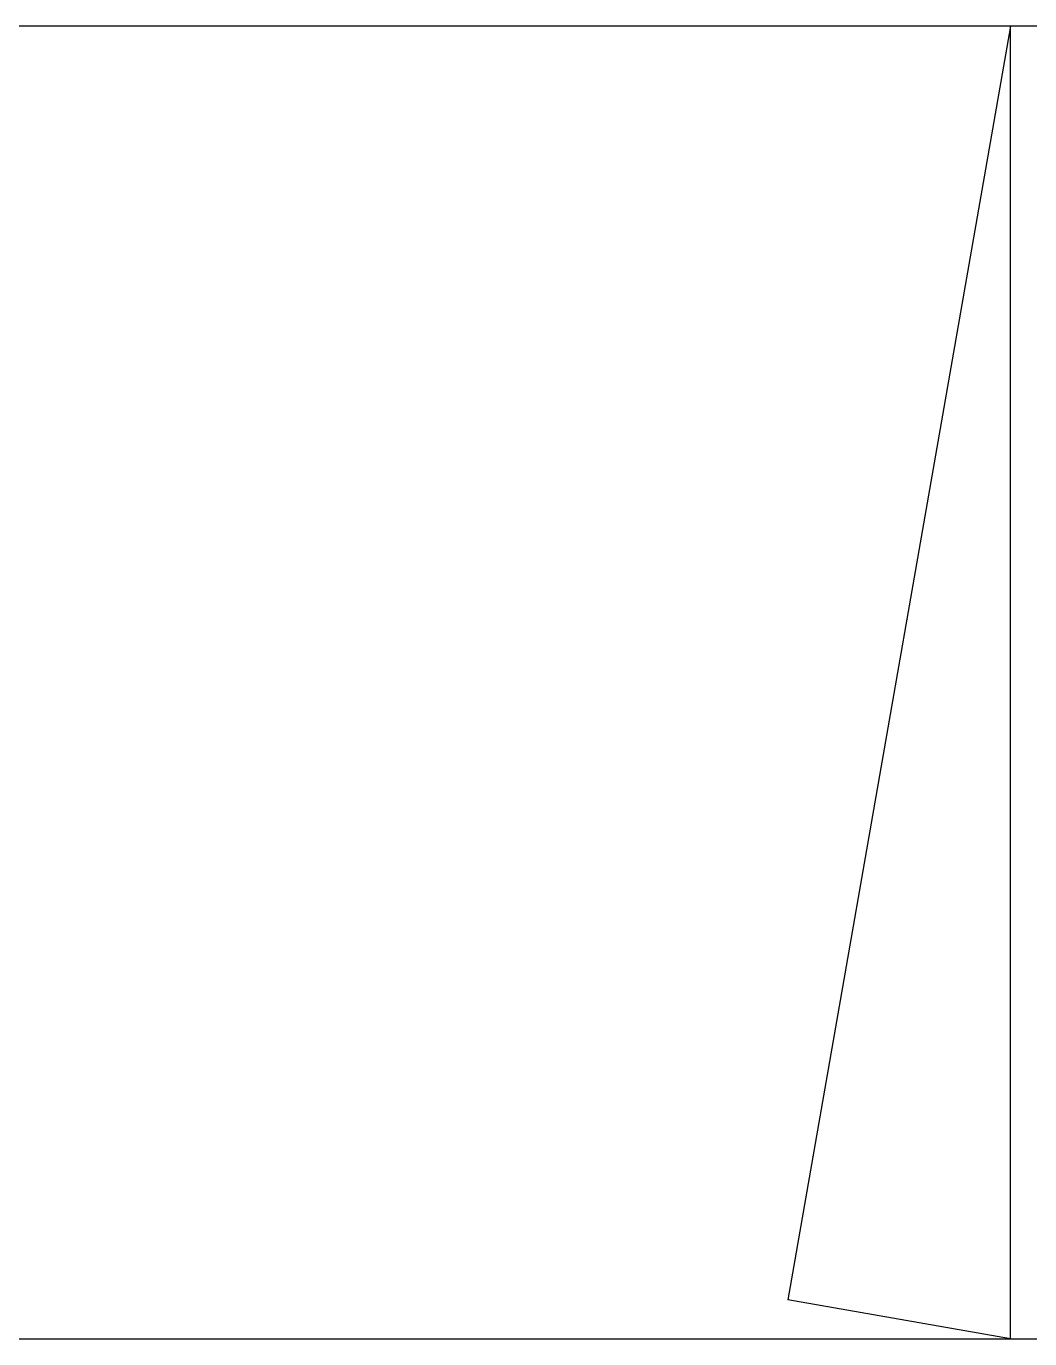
# Model space of a CAD drawing. Extents: x 11477420 to 23072185, y -28506554 to -14238804.
# Drawn here: x 11518537 to 11519148, y -14253639 to -14252839 of the extents above; entities that cross this region are included whole.
import ezdxf

# ---------------------------------------------------------------- set-up
doc = ezdxf.new("R2010")
doc.units = 0
doc.header["$LTSCALE"] = 50
doc.header["$MEASUREMENT"] = 0
doc.layers.add('04_FUR', color=6, linetype='CONTINUOUS')
doc.layers.add('가구', color=6, linetype='CONTINUOUS')

# ---------------------------------------------------------------- blocks, each defined once
blk = doc.blocks.new('BEDD')
at = {"layer": '가구'}
for p, q in [((190657.67, 168272.66), (190657.67, 166632.66)), ((189857.67, 166652.66), (189857.67, 168252.66)), ((189857.67, 166962.34), (190633.99, 167097.91)), ((190657.67, 167102.04), (190657.67, 166962.34)), ((190657.67, 166962.34), (189857.67, 166962.34))]:
    blk.add_line(p, q, dxfattribs=at)
blk.add_lwpolyline([(190657.67, 166962.34), (190633.99, 167097.91)], dxfattribs=at)

msp = doc.modelspace()

# ---------------------------------------------------------------- block references
at = {"layer": '04_FUR', "xscale": -1, "rotation": 90}
msp.add_blockref('BEDD', (11686098.72, -14062981.78), dxfattribs=at)

doc.saveas('drawing.dxf')
